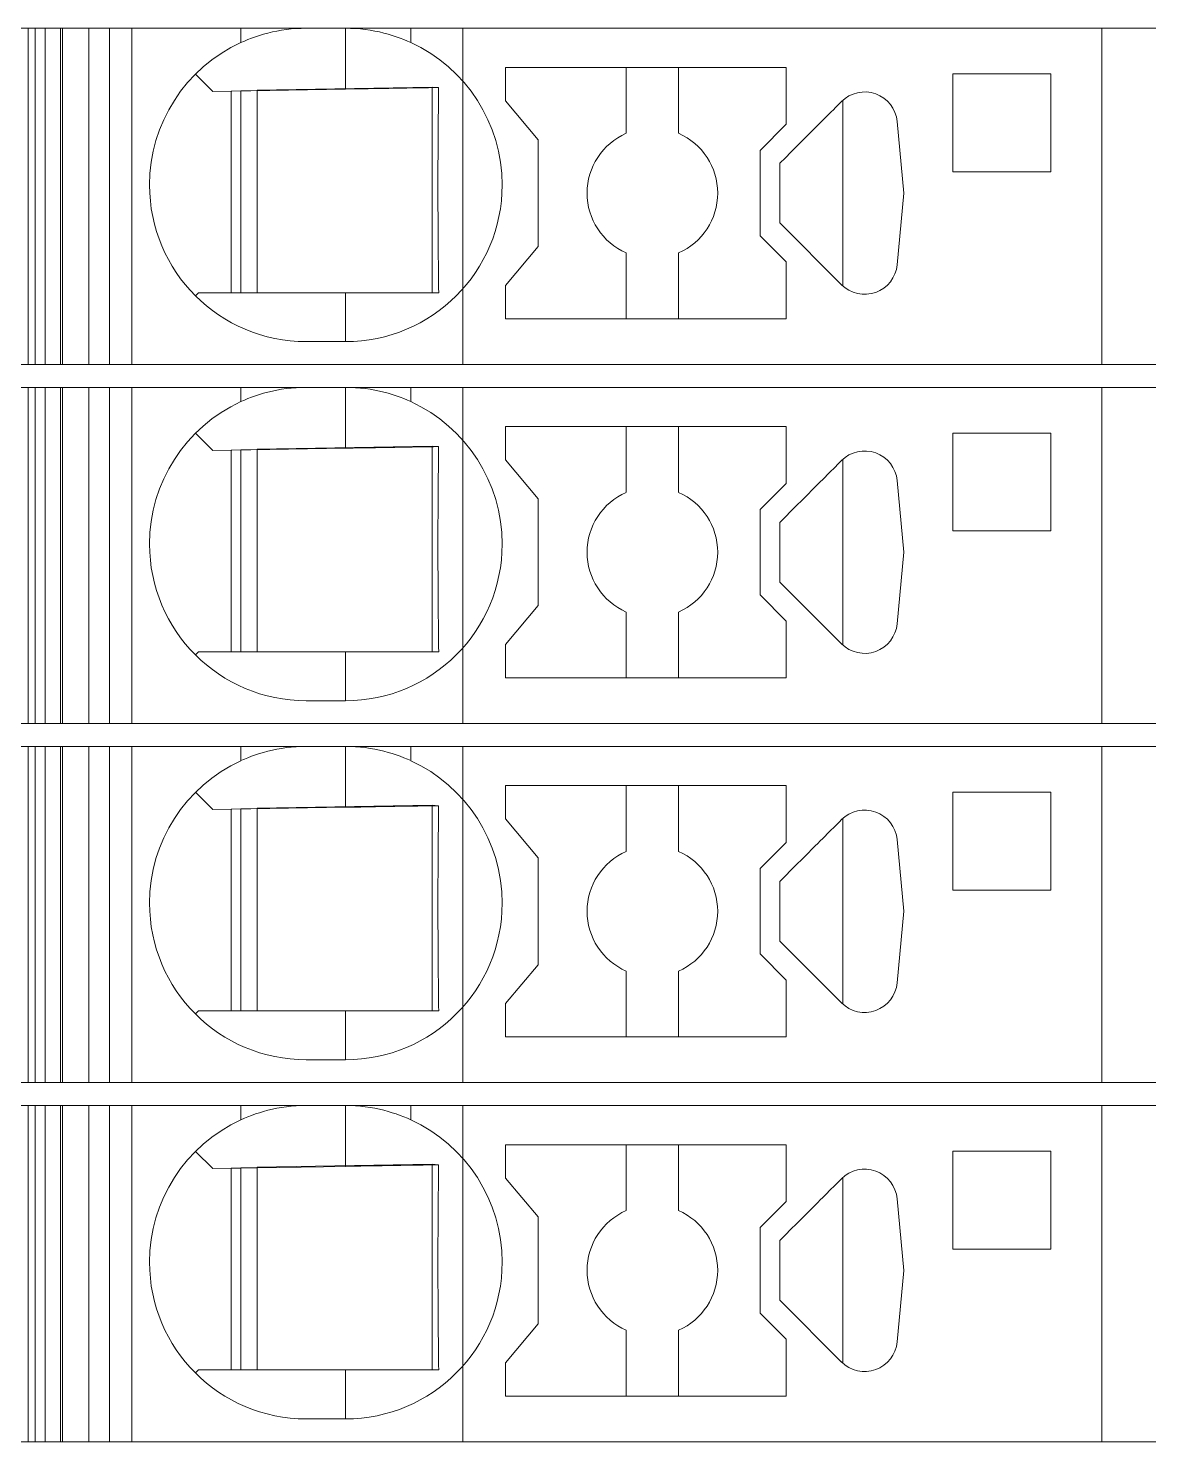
# Model space of a CAD drawing. Header units: millimetres. Extents: x 0 to 1680, y 0 to 1188.
# Drawn here: x 891.89 to 909.05, y 462.85 to 484.5 of the extents above; entities that cross this region are included whole.
import ezdxf
from ezdxf.enums import TextEntityAlignment as Align

# ---------------------------------------------------------------- set-up
doc = ezdxf.new("R2010")
doc.units = ezdxf.units.MM
for name, color, linetype, lineweight in [('EPLAN309', 5, 'Continuous', 5), ('EPLAN493', 5, 'Continuous', 5), ('MAIN-1', 7, 'Continuous', 5), ('MAIN-2', 7, 'Continuous', 5)]:
    doc.layers.add(name, color=color, linetype=linetype, lineweight=lineweight)
doc.styles.add('Tahoma', font='')
doc.styles.get('Tahoma').set_extended_font_data('Tahoma')

# ---------------------------------------------------------------- blocks, each defined once
blk = doc.blocks.new('EPLSYM_LibrarySPECIAL_Symbol12_Variant0_Placement8_10')
at = {"layer": 'EPLAN309', "lineweight": 13, "ltscale": 16}
blk.add_lwpolyline([(0, -5.15), (68.15, -5.15), (68.15, 0), (0, 0)], close=True, dxfattribs=at)
at = {"layer": 'EPLAN493', "color": 5, "style": 'Tahoma'}
blk.add_attdef('17_20450', text='', height=2.3478, dxfattribs=at).set_placement((0, -21.83478), align=Align.MIDDLE_RIGHT)
blk = doc.blocks.new('EPLSYM_LibrarySPECIAL_Symbol12_Variant0_Placement8_11')
at = {"layer": 'EPLAN309', "lineweight": 13, "ltscale": 16}
blk.add_lwpolyline([(0, -5.15), (68.15, -5.15), (68.15, 0), (0, 0)], close=True, dxfattribs=at)
at = {"layer": 'EPLAN493', "color": 5, "style": 'Tahoma'}
blk.add_attdef('17_20450', text='', height=2.3478, dxfattribs=at).set_placement((0, -21.83478), align=Align.MIDDLE_RIGHT)
blk = doc.blocks.new('EPLSYM_LibrarySPECIAL_Symbol12_Variant0_Placement8_12')
at = {"layer": 'EPLAN309', "lineweight": 13, "ltscale": 16}
blk.add_lwpolyline([(0, -5.15), (68.15, -5.15), (68.15, 0), (0, 0)], close=True, dxfattribs=at)
at = {"layer": 'EPLAN493', "color": 5, "style": 'Tahoma'}
blk.add_attdef('17_20450', text='', height=2.3478, dxfattribs=at).set_placement((0, -21.83478), align=Align.MIDDLE_RIGHT)
blk = doc.blocks.new('EPLSYM_LibrarySPECIAL_Symbol12_Variant0_Placement8_13')
at = {"layer": 'EPLAN309', "lineweight": 13, "ltscale": 16}
blk.add_lwpolyline([(0, -5.15), (68.15, -5.15), (68.15, 0), (0, 0)], close=True, dxfattribs=at)
at = {"layer": 'EPLAN493', "color": 5, "style": 'Tahoma'}
blk.add_attdef('17_20450', text='', height=2.3478, dxfattribs=at).set_placement((0, -21.83478), align=Align.MIDDLE_RIGHT)

msp = doc.modelspace()

# ---------------------------------------------------------------- linework, layer by layer
at = {"layer": 'MAIN-1'}
for p, q in [((892.001, 484.5), (891.893, 484.5)), ((891.893, 479.35), (891.893, 484.5)), ((892.001, 484.5), (895.15, 484.5)), ((892.001, 479.35), (892.001, 484.5)), ((895.15, 484.5), (896.15, 484.5)), ((895.15, 484.5), (895.15, 484.282)), ((895.202, 484.305), (895.256, 484.327)), ((895.256, 484.327), (895.313, 484.349)), ((895.313, 484.349), (895.372, 484.37)), ((895.372, 484.37), (895.433, 484.39)), ((895.433, 484.39), (895.497, 484.409)), ((895.497, 484.409), (895.563, 484.427)), ((895.563, 484.427), (895.631, 484.443)), ((895.631, 484.443), (895.701, 484.458)), ((895.701, 484.458), (895.772, 484.47)), ((895.772, 484.47), (895.846, 484.481)), ((895.846, 484.481), (895.921, 484.489)), ((895.921, 484.489), (895.997, 484.495)), ((895.997, 484.495), (896.073, 484.499)), ((896.073, 484.499), (896.15, 484.5)), ((896.75, 484.5), (896.15, 484.5)), ((896.827, 484.499), (896.75, 484.5)), ((897.75, 484.5), (896.75, 484.5)), ((896.75, 483.568), (896.75, 484.5)), ((896.903, 484.495), (896.827, 484.499)), ((896.979, 484.489), (896.903, 484.495)), ((897.054, 484.481), (896.979, 484.489)), ((897.128, 484.47), (897.054, 484.481)), ((897.199, 484.458), (897.128, 484.47)), ((897.269, 484.443), (897.199, 484.458)), ((897.337, 484.427), (897.269, 484.443)), ((897.403, 484.409), (897.337, 484.427)), ((897.467, 484.39), (897.403, 484.409)), ((897.528, 484.37), (897.467, 484.39)), ((897.587, 484.349), (897.528, 484.37)), ((897.644, 484.327), (897.587, 484.349)), ((897.698, 484.305), (897.644, 484.327)), ((897.75, 484.5), (908.332, 484.5)), ((897.75, 484.5), (897.75, 484.282)), ((909.05, 484.5), (908.332, 484.5)), ((908.332, 479.35), (908.332, 484.5)), ((895.15, 484.282), (895.202, 484.305)), ((897.75, 484.282), (897.698, 484.305)), ((899.2, 483.9), (899.2, 483.389)), ((903.5, 483.9), (899.2, 483.9)), ((901.05, 483.9), (901.05, 482.892)), ((901.85, 482.892), (901.85, 483.9)), ((903.5, 483.029), (903.5, 483.9)), ((894.453, 483.797), (894.717, 483.533)), ((906.05, 483.8), (906.05, 482.3)), ((907.55, 483.8), (906.05, 483.8)), ((907.55, 482.3), (907.55, 483.8)), ((894.717, 483.533), (896.75, 483.568)), ((895, 480.45), (895, 483.538)), ((895.15, 483.54), (895.15, 480.45)), ((895.4, 480.45), (895.4, 483.545)), ((896.87, 483.57), (896.75, 483.568)), ((896.987, 483.572), (896.87, 483.57)), ((897.1, 483.574), (896.987, 483.572)), ((897.209, 483.576), (897.1, 483.574)), ((897.313, 483.578), (897.209, 483.576)), ((897.412, 483.579), (897.313, 483.578)), ((897.507, 483.581), (897.412, 483.579)), ((897.599, 483.583), (897.507, 483.581)), ((897.688, 483.584), (897.599, 483.583)), ((897.774, 483.586), (897.688, 483.584)), ((897.858, 483.587), (897.774, 483.586)), ((897.94, 483.588), (897.858, 483.587)), ((898.02, 483.59), (897.94, 483.588)), ((898.099, 483.591), (898.02, 483.59)), ((898.079, 480.45), (898.079, 483.591)), ((898.176, 483.592), (898.099, 483.591)), ((898.174, 483.377), (898.175, 483.45)), ((898.175, 483.45), (898.176, 483.522)), ((898.176, 483.522), (898.176, 483.592)), ((898.173, 483.303), (898.174, 483.377)), ((898.173, 483.227), (898.173, 483.303)), ((899.7, 482.793), (899.2, 483.389)), ((904.221, 483.253), (904.19, 483.222)), ((904.252, 483.285), (904.221, 483.253)), ((904.284, 483.316), (904.252, 483.285)), ((904.315, 483.347), (904.284, 483.316)), ((904.346, 483.379), (904.315, 483.347)), ((904.367, 483.398), (904.367, 480.552)), ((898.17, 482.988), (898.171, 483.07)), ((898.171, 483.07), (898.172, 483.149)), ((898.172, 483.149), (898.173, 483.227)), ((903.1, 482.629), (903.5, 483.029)), ((903.983, 483.015), (903.943, 482.975)), ((904.021, 483.053), (903.983, 483.015)), ((904.058, 483.09), (904.021, 483.053)), ((904.094, 483.126), (904.058, 483.09)), ((904.127, 483.159), (904.094, 483.126)), ((904.158, 483.191), (904.127, 483.159)), ((904.19, 483.222), (904.158, 483.191)), ((905.302, 481.975), (905.198, 483.072)), ((898.169, 482.817), (898.17, 482.904)), ((898.169, 482.726), (898.169, 482.817)), ((898.17, 482.904), (898.17, 482.988)), ((903.823, 482.856), (903.742, 482.774)), ((903.902, 482.934), (903.823, 482.856)), ((903.943, 482.975), (903.902, 482.934)), ((898.168, 482.632), (898.169, 482.726)), ((898.168, 482.534), (898.168, 482.632)), ((899.7, 481.157), (899.7, 482.793)), ((903.1, 482.629), (903.1, 481.321)), ((903.572, 482.604), (903.486, 482.518)), ((903.658, 482.69), (903.572, 482.604)), ((903.742, 482.774), (903.658, 482.69)), ((898.167, 482.431), (898.168, 482.534)), ((898.167, 482.324), (898.167, 482.431)), ((903.486, 482.518), (903.4, 482.432)), ((903.4, 482.302), (903.4, 482.432)), ((898.167, 482.213), (898.167, 482.324)), ((898.167, 482.1), (898.167, 482.213)), ((903.4, 482.171), (903.4, 482.302)), ((903.4, 482.04), (903.4, 482.171)), ((906.05, 482.3), (907.55, 482.3)), ((898.167, 481.979), (898.167, 482.1)), ((898.167, 481.861), (898.167, 481.979)), ((903.4, 481.91), (903.4, 482.04)), ((905.198, 480.878), (905.302, 481.975)), ((898.167, 481.747), (898.167, 481.861)), ((898.168, 481.638), (898.167, 481.747)), ((903.4, 481.779), (903.4, 481.91)), ((903.4, 481.648), (903.4, 481.779)), ((898.168, 481.534), (898.168, 481.638)), ((898.169, 481.434), (898.168, 481.534)), ((903.4, 481.518), (903.4, 481.648)), ((903.4, 481.518), (904.346, 480.571)), ((898.169, 481.339), (898.169, 481.434)), ((898.17, 481.248), (898.169, 481.339)), ((903.5, 480.921), (903.1, 481.321)), ((898.171, 481.159), (898.17, 481.248)), ((898.172, 481.073), (898.171, 481.159)), ((898.172, 480.99), (898.172, 481.073)), ((899.2, 480.561), (899.7, 481.157)), ((898.173, 480.908), (898.172, 480.99)), ((898.174, 480.829), (898.173, 480.908)), ((901.05, 480.05), (901.05, 481.058)), ((901.85, 480.05), (901.85, 481.058)), ((903.5, 480.05), (903.5, 480.921)), ((898.175, 480.75), (898.174, 480.829)), ((898.176, 480.674), (898.175, 480.75)), ((898.176, 480.598), (898.176, 480.674)), ((894.5, 480.45), (894.453, 480.403)), ((894.5, 480.45), (896.75, 480.45)), ((896.75, 480.45), (896.842, 480.45)), ((896.75, 480.45), (896.75, 479.7)), ((896.842, 480.45), (896.933, 480.45)), ((896.933, 480.45), (897.023, 480.45)), ((897.023, 480.45), (897.11, 480.45)), ((897.11, 480.45), (897.195, 480.45)), ((897.195, 480.45), (897.278, 480.45)), ((897.278, 480.45), (897.358, 480.45)), ((897.358, 480.45), (897.436, 480.45)), ((897.436, 480.45), (897.511, 480.45)), ((897.511, 480.45), (897.585, 480.45)), ((897.585, 480.45), (897.657, 480.45)), ((897.657, 480.45), (897.726, 480.45)), ((897.726, 480.45), (897.795, 480.45)), ((897.795, 480.45), (897.861, 480.45)), ((897.861, 480.45), (897.927, 480.45)), ((897.927, 480.45), (897.991, 480.45)), ((897.991, 480.45), (898.055, 480.45)), ((898.055, 480.45), (898.117, 480.45)), ((898.117, 480.45), (898.178, 480.45)), ((898.177, 480.524), (898.176, 480.598)), ((898.178, 480.45), (898.177, 480.524)), ((899.2, 480.561), (899.2, 480.05)), ((903.5, 480.05), (899.2, 480.05)), ((896.75, 479.7), (896.15, 479.7)), ((892.001, 479.35), (891.893, 479.35)), ((892.001, 479.35), (908.332, 479.35)), ((909.05, 479.35), (908.332, 479.35)), ((892.001, 479), (891.893, 479)), ((891.893, 473.85), (891.893, 479)), ((892.001, 479), (895.15, 479)), ((892.001, 473.85), (892.001, 479)), ((895.15, 479), (896.15, 479)), ((895.15, 479), (895.15, 478.782)), ((895.433, 478.89), (895.497, 478.909)), ((895.497, 478.909), (895.563, 478.927)), ((895.563, 478.927), (895.631, 478.943)), ((895.631, 478.943), (895.701, 478.958)), ((895.701, 478.958), (895.772, 478.97)), ((895.772, 478.97), (895.846, 478.981)), ((895.846, 478.981), (895.921, 478.989)), ((895.921, 478.989), (895.997, 478.995)), ((895.997, 478.995), (896.073, 478.999)), ((896.073, 478.999), (896.15, 479)), ((896.75, 479), (896.15, 479)), ((896.827, 478.999), (896.75, 479)), ((897.75, 479), (896.75, 479)), ((896.75, 478.068), (896.75, 479)), ((896.903, 478.995), (896.827, 478.999)), ((896.979, 478.989), (896.903, 478.995)), ((897.054, 478.981), (896.979, 478.989)), ((897.128, 478.97), (897.054, 478.981)), ((897.199, 478.958), (897.128, 478.97)), ((897.269, 478.943), (897.199, 478.958)), ((897.337, 478.927), (897.269, 478.943)), ((897.403, 478.909), (897.337, 478.927)), ((897.467, 478.89), (897.403, 478.909)), ((897.75, 479), (908.332, 479)), ((897.75, 479), (897.75, 478.782)), ((909.05, 479), (908.332, 479)), ((908.332, 473.85), (908.332, 479)), ((895.15, 478.782), (895.202, 478.805)), ((895.202, 478.805), (895.256, 478.827)), ((895.256, 478.827), (895.313, 478.849)), ((895.313, 478.849), (895.372, 478.87)), ((895.372, 478.87), (895.433, 478.89)), ((897.528, 478.87), (897.467, 478.89)), ((897.587, 478.849), (897.528, 478.87)), ((897.644, 478.827), (897.587, 478.849)), ((897.698, 478.805), (897.644, 478.827)), ((897.75, 478.782), (897.698, 478.805)), ((894.453, 478.297), (894.717, 478.033)), ((899.2, 478.4), (899.2, 477.889)), ((903.5, 478.4), (899.2, 478.4)), ((901.05, 478.4), (901.05, 477.392)), ((901.85, 477.392), (901.85, 478.4)), ((903.5, 477.529), (903.5, 478.4)), ((906.05, 478.3), (906.05, 476.8)), ((907.55, 478.3), (906.05, 478.3)), ((907.55, 476.8), (907.55, 478.3)), ((894.717, 478.033), (896.75, 478.068)), ((895, 474.95), (895, 478.038)), ((895.15, 478.04), (895.15, 474.95)), ((895.4, 474.95), (895.4, 478.045)), ((896.87, 478.07), (896.75, 478.068)), ((896.987, 478.072), (896.87, 478.07)), ((897.1, 478.074), (896.987, 478.072)), ((897.209, 478.076), (897.1, 478.074)), ((897.313, 478.078), (897.209, 478.076)), ((897.412, 478.079), (897.313, 478.078)), ((897.507, 478.081), (897.412, 478.079)), ((897.599, 478.083), (897.507, 478.081)), ((897.688, 478.084), (897.599, 478.083)), ((897.774, 478.086), (897.688, 478.084)), ((897.858, 478.087), (897.774, 478.086)), ((897.94, 478.088), (897.858, 478.087)), ((898.02, 478.09), (897.94, 478.088)), ((898.099, 478.091), (898.02, 478.09)), ((898.079, 474.95), (898.079, 478.091)), ((898.176, 478.092), (898.099, 478.091)), ((898.176, 478.022), (898.176, 478.092)), ((898.173, 477.803), (898.174, 477.877)), ((898.174, 477.877), (898.175, 477.95)), ((898.175, 477.95), (898.176, 478.022)), ((899.7, 477.293), (899.2, 477.889)), ((904.284, 477.816), (904.252, 477.785)), ((904.315, 477.847), (904.284, 477.816)), ((904.346, 477.879), (904.315, 477.847)), ((904.367, 477.898), (904.367, 475.052)), ((898.171, 477.57), (898.172, 477.649)), ((898.172, 477.649), (898.173, 477.727)), ((898.173, 477.727), (898.173, 477.803)), ((904.094, 477.626), (904.058, 477.59)), ((904.127, 477.659), (904.094, 477.626)), ((904.158, 477.691), (904.127, 477.659)), ((904.19, 477.722), (904.158, 477.691)), ((904.221, 477.753), (904.19, 477.722)), ((904.252, 477.785), (904.221, 477.753)), ((898.169, 477.317), (898.17, 477.404)), ((898.17, 477.488), (898.171, 477.57)), ((898.17, 477.404), (898.17, 477.488)), ((903.1, 477.129), (903.5, 477.529)), ((903.902, 477.434), (903.823, 477.356)), ((903.943, 477.475), (903.902, 477.434)), ((903.983, 477.515), (903.943, 477.475)), ((904.021, 477.553), (903.983, 477.515)), ((904.058, 477.59), (904.021, 477.553)), ((905.302, 476.475), (905.198, 477.572)), ((898.168, 477.132), (898.169, 477.226)), ((898.169, 477.226), (898.169, 477.317)), ((899.7, 475.657), (899.7, 477.293)), ((903.658, 477.19), (903.572, 477.104)), ((903.742, 477.274), (903.658, 477.19)), ((903.823, 477.356), (903.742, 477.274)), ((898.167, 476.931), (898.168, 477.034)), ((898.168, 477.034), (898.168, 477.132)), ((903.1, 477.129), (903.1, 475.821)), ((903.486, 477.018), (903.4, 476.932)), ((903.572, 477.104), (903.486, 477.018)), ((898.167, 476.824), (898.167, 476.931)), ((898.167, 476.713), (898.167, 476.824)), ((903.4, 476.802), (903.4, 476.932)), ((903.4, 476.671), (903.4, 476.802)), ((906.05, 476.8), (907.55, 476.8)), ((898.167, 476.6), (898.167, 476.713)), ((898.167, 476.479), (898.167, 476.6)), ((903.4, 476.54), (903.4, 476.671)), ((903.4, 476.41), (903.4, 476.54)), ((898.167, 476.361), (898.167, 476.479)), ((898.167, 476.247), (898.167, 476.361)), ((903.4, 476.279), (903.4, 476.41)), ((905.198, 475.378), (905.302, 476.475)), ((898.168, 476.138), (898.167, 476.247)), ((898.168, 476.034), (898.168, 476.138)), ((903.4, 476.148), (903.4, 476.279)), ((903.4, 476.018), (903.4, 476.148)), ((898.169, 475.934), (898.168, 476.034)), ((898.169, 475.839), (898.169, 475.934)), ((903.4, 476.018), (904.346, 475.071)), ((898.17, 475.748), (898.169, 475.839)), ((898.171, 475.659), (898.17, 475.748)), ((898.172, 475.573), (898.171, 475.659)), ((899.2, 475.061), (899.7, 475.657)), ((903.5, 475.421), (903.1, 475.821)), ((898.172, 475.49), (898.172, 475.573)), ((898.173, 475.408), (898.172, 475.49)), ((901.05, 474.55), (901.05, 475.558)), ((901.85, 474.55), (901.85, 475.558)), ((898.174, 475.329), (898.173, 475.408)), ((898.175, 475.25), (898.174, 475.329)), ((898.176, 475.174), (898.175, 475.25)), ((903.5, 474.55), (903.5, 475.421)), ((898.176, 475.098), (898.176, 475.174)), ((898.177, 475.024), (898.176, 475.098)), ((898.178, 474.95), (898.177, 475.024)), ((899.2, 475.061), (899.2, 474.55)), ((894.5, 474.95), (894.453, 474.903)), ((894.5, 474.95), (896.75, 474.95)), ((896.75, 474.95), (896.842, 474.95)), ((896.75, 474.95), (896.75, 474.2)), ((896.842, 474.95), (896.933, 474.95)), ((896.933, 474.95), (897.023, 474.95)), ((897.023, 474.95), (897.11, 474.95)), ((897.11, 474.95), (897.195, 474.95)), ((897.195, 474.95), (897.278, 474.95)), ((897.278, 474.95), (897.358, 474.95)), ((897.358, 474.95), (897.436, 474.95)), ((897.436, 474.95), (897.511, 474.95)), ((897.511, 474.95), (897.585, 474.95)), ((897.585, 474.95), (897.657, 474.95)), ((897.657, 474.95), (897.726, 474.95)), ((897.726, 474.95), (897.795, 474.95)), ((897.795, 474.95), (897.861, 474.95)), ((897.861, 474.95), (897.927, 474.95)), ((897.927, 474.95), (897.991, 474.95)), ((897.991, 474.95), (898.055, 474.95)), ((898.055, 474.95), (898.117, 474.95)), ((898.117, 474.95), (898.178, 474.95)), ((903.5, 474.55), (899.2, 474.55)), ((896.75, 474.2), (896.15, 474.2)), ((892.001, 473.85), (891.893, 473.85)), ((892.001, 473.85), (908.332, 473.85)), ((909.05, 473.85), (908.332, 473.85)), ((892.001, 473.5), (891.893, 473.5)), ((891.893, 468.35), (891.893, 473.5)), ((892.001, 473.5), (895.15, 473.5)), ((892.001, 468.35), (892.001, 473.5)), ((895.15, 473.5), (896.15, 473.5)), ((895.15, 473.5), (895.15, 473.282)), ((895.846, 473.481), (895.921, 473.489)), ((895.921, 473.489), (895.997, 473.495)), ((895.997, 473.495), (896.073, 473.499)), ((896.073, 473.499), (896.15, 473.5)), ((896.75, 473.5), (896.15, 473.5)), ((896.827, 473.499), (896.75, 473.5)), ((897.75, 473.5), (896.75, 473.5)), ((896.75, 472.568), (896.75, 473.5)), ((896.903, 473.495), (896.827, 473.499)), ((896.979, 473.489), (896.903, 473.495)), ((897.054, 473.481), (896.979, 473.489)), ((897.75, 473.5), (908.332, 473.5)), ((897.75, 473.5), (897.75, 473.282)), ((909.05, 473.5), (908.332, 473.5)), ((908.332, 468.35), (908.332, 473.5)), ((895.15, 473.282), (895.202, 473.305)), ((895.202, 473.305), (895.256, 473.327)), ((895.256, 473.327), (895.313, 473.349)), ((895.313, 473.349), (895.372, 473.37)), ((895.372, 473.37), (895.433, 473.39)), ((895.433, 473.39), (895.497, 473.409)), ((895.497, 473.409), (895.563, 473.427)), ((895.563, 473.427), (895.631, 473.443)), ((895.631, 473.443), (895.701, 473.458)), ((895.701, 473.458), (895.772, 473.47)), ((895.772, 473.47), (895.846, 473.481)), ((897.128, 473.47), (897.054, 473.481)), ((897.199, 473.458), (897.128, 473.47)), ((897.269, 473.443), (897.199, 473.458)), ((897.337, 473.427), (897.269, 473.443)), ((897.403, 473.409), (897.337, 473.427)), ((897.467, 473.39), (897.403, 473.409)), ((897.528, 473.37), (897.467, 473.39)), ((897.587, 473.349), (897.528, 473.37)), ((897.644, 473.327), (897.587, 473.349)), ((897.698, 473.305), (897.644, 473.327)), ((897.75, 473.282), (897.698, 473.305)), ((899.2, 472.9), (899.2, 472.389)), ((903.5, 472.9), (899.2, 472.9)), ((901.05, 472.9), (901.05, 471.892)), ((901.85, 471.892), (901.85, 472.9)), ((903.5, 472.029), (903.5, 472.9)), ((894.453, 472.797), (894.717, 472.533)), ((906.05, 472.8), (906.05, 471.3)), ((907.55, 472.8), (906.05, 472.8)), ((907.55, 471.3), (907.55, 472.8)), ((894.717, 472.533), (896.75, 472.568)), ((895, 469.45), (895, 472.538)), ((895.15, 472.54), (895.15, 469.45)), ((895.4, 469.45), (895.4, 472.545)), ((896.87, 472.57), (896.75, 472.568)), ((896.987, 472.572), (896.87, 472.57)), ((897.1, 472.574), (896.987, 472.572)), ((897.209, 472.576), (897.1, 472.574)), ((897.313, 472.578), (897.209, 472.576)), ((897.412, 472.579), (897.313, 472.578)), ((897.507, 472.581), (897.412, 472.579)), ((897.599, 472.583), (897.507, 472.581)), ((897.688, 472.584), (897.599, 472.583)), ((897.774, 472.586), (897.688, 472.584)), ((897.858, 472.587), (897.774, 472.586)), ((897.94, 472.588), (897.858, 472.587)), ((898.02, 472.59), (897.94, 472.588)), ((898.099, 472.591), (898.02, 472.59)), ((898.079, 469.45), (898.079, 472.591)), ((898.176, 472.592), (898.099, 472.591)), ((898.174, 472.377), (898.175, 472.45)), ((898.175, 472.45), (898.176, 472.522)), ((898.176, 472.522), (898.176, 472.592)), ((898.172, 472.149), (898.173, 472.227)), ((898.173, 472.303), (898.174, 472.377)), ((898.173, 472.227), (898.173, 472.303)), ((899.7, 471.793), (899.2, 472.389)), ((904.158, 472.191), (904.127, 472.159)), ((904.19, 472.222), (904.158, 472.191)), ((904.221, 472.253), (904.19, 472.222)), ((904.252, 472.285), (904.221, 472.253)), ((904.284, 472.316), (904.252, 472.285)), ((904.315, 472.347), (904.284, 472.316)), ((904.346, 472.379), (904.315, 472.347)), ((904.367, 472.398), (904.367, 469.552)), ((898.17, 471.988), (898.171, 472.07)), ((898.17, 471.904), (898.17, 471.988)), ((898.171, 472.07), (898.172, 472.149)), ((903.1, 471.629), (903.5, 472.029)), ((903.943, 471.975), (903.902, 471.934)), ((903.983, 472.015), (903.943, 471.975)), ((904.021, 472.053), (903.983, 472.015)), ((904.058, 472.09), (904.021, 472.053)), ((904.094, 472.126), (904.058, 472.09)), ((904.127, 472.159), (904.094, 472.126)), ((905.302, 470.975), (905.198, 472.072)), ((898.169, 471.817), (898.17, 471.904)), ((898.169, 471.726), (898.169, 471.817)), ((899.7, 470.157), (899.7, 471.793)), ((903.742, 471.774), (903.658, 471.69)), ((903.823, 471.856), (903.742, 471.774)), ((903.902, 471.934), (903.823, 471.856)), ((898.168, 471.632), (898.169, 471.726)), ((898.168, 471.534), (898.168, 471.632)), ((903.1, 471.629), (903.1, 470.321)), ((903.572, 471.604), (903.486, 471.518)), ((903.658, 471.69), (903.572, 471.604)), ((898.167, 471.431), (898.168, 471.534)), ((898.167, 471.324), (898.167, 471.431)), ((898.167, 471.213), (898.167, 471.324)), ((903.486, 471.518), (903.4, 471.432)), ((903.4, 471.302), (903.4, 471.432)), ((898.167, 471.1), (898.167, 471.213)), ((903.4, 471.171), (903.4, 471.302)), ((903.4, 471.04), (903.4, 471.171)), ((906.05, 471.3), (907.55, 471.3)), ((898.167, 470.979), (898.167, 471.1)), ((898.167, 470.861), (898.167, 470.979)), ((903.4, 470.91), (903.4, 471.04)), ((903.4, 470.779), (903.4, 470.91)), ((905.198, 469.878), (905.302, 470.975)), ((898.167, 470.747), (898.167, 470.861)), ((898.168, 470.638), (898.167, 470.747)), ((903.4, 470.648), (903.4, 470.779)), ((898.168, 470.534), (898.168, 470.638)), ((898.169, 470.434), (898.168, 470.534)), ((903.4, 470.518), (903.4, 470.648)), ((903.4, 470.518), (904.346, 469.571)), ((898.169, 470.339), (898.169, 470.434)), ((898.17, 470.248), (898.169, 470.339)), ((898.171, 470.159), (898.17, 470.248)), ((903.5, 469.921), (903.1, 470.321)), ((898.172, 470.073), (898.171, 470.159)), ((898.172, 469.99), (898.172, 470.073)), ((899.2, 469.561), (899.7, 470.157)), ((901.05, 469.05), (901.05, 470.058)), ((901.85, 469.05), (901.85, 470.058)), ((898.173, 469.908), (898.172, 469.99)), ((898.174, 469.829), (898.173, 469.908)), ((898.175, 469.75), (898.174, 469.829)), ((903.5, 469.05), (903.5, 469.921)), ((898.176, 469.674), (898.175, 469.75)), ((898.176, 469.598), (898.176, 469.674)), ((898.177, 469.524), (898.176, 469.598)), ((894.5, 469.45), (894.453, 469.403)), ((894.5, 469.45), (896.75, 469.45)), ((896.75, 469.45), (896.842, 469.45)), ((896.75, 469.45), (896.75, 468.7)), ((896.842, 469.45), (896.933, 469.45)), ((896.933, 469.45), (897.023, 469.45)), ((897.023, 469.45), (897.11, 469.45)), ((897.11, 469.45), (897.195, 469.45)), ((897.195, 469.45), (897.278, 469.45)), ((897.278, 469.45), (897.358, 469.45)), ((897.358, 469.45), (897.436, 469.45)), ((897.436, 469.45), (897.511, 469.45)), ((897.511, 469.45), (897.585, 469.45)), ((897.585, 469.45), (897.657, 469.45)), ((897.657, 469.45), (897.726, 469.45)), ((897.726, 469.45), (897.795, 469.45)), ((897.795, 469.45), (897.861, 469.45)), ((897.861, 469.45), (897.927, 469.45)), ((897.927, 469.45), (897.991, 469.45)), ((897.991, 469.45), (898.055, 469.45)), ((898.055, 469.45), (898.117, 469.45)), ((898.117, 469.45), (898.178, 469.45)), ((898.178, 469.45), (898.177, 469.524)), ((899.2, 469.561), (899.2, 469.05)), ((903.5, 469.05), (899.2, 469.05)), ((896.75, 468.7), (896.15, 468.7)), ((892.001, 468.35), (891.893, 468.35)), ((892.001, 468.35), (908.332, 468.35)), ((909.05, 468.35), (908.332, 468.35)), ((892.001, 468), (891.893, 468)), ((891.893, 462.85), (891.893, 468)), ((892.001, 468), (895.15, 468)), ((892.001, 462.85), (892.001, 468)), ((895.15, 468), (896.15, 468)), ((895.15, 468), (895.15, 467.782)), ((895.313, 467.849), (895.372, 467.87)), ((895.372, 467.87), (895.433, 467.89)), ((895.433, 467.89), (895.497, 467.909)), ((895.497, 467.909), (895.563, 467.927)), ((895.563, 467.927), (895.631, 467.943)), ((895.631, 467.943), (895.701, 467.958)), ((895.701, 467.958), (895.772, 467.97)), ((895.772, 467.97), (895.846, 467.981)), ((895.846, 467.981), (895.921, 467.989)), ((895.921, 467.989), (895.997, 467.995)), ((895.997, 467.995), (896.073, 467.999)), ((896.073, 467.999), (896.15, 468)), ((896.75, 468), (896.15, 468)), ((896.827, 467.999), (896.75, 468)), ((897.75, 468), (896.75, 468)), ((896.75, 467.068), (896.75, 468)), ((896.903, 467.995), (896.827, 467.999)), ((896.979, 467.989), (896.903, 467.995)), ((897.054, 467.981), (896.979, 467.989)), ((897.128, 467.97), (897.054, 467.981)), ((897.199, 467.958), (897.128, 467.97)), ((897.269, 467.943), (897.199, 467.958)), ((897.337, 467.927), (897.269, 467.943)), ((897.403, 467.909), (897.337, 467.927)), ((897.467, 467.89), (897.403, 467.909)), ((897.528, 467.87), (897.467, 467.89)), ((897.587, 467.849), (897.528, 467.87)), ((897.75, 468), (908.332, 468)), ((897.75, 468), (897.75, 467.782)), ((909.05, 468), (908.332, 468)), ((908.332, 462.85), (908.332, 468)), ((895.15, 467.782), (895.202, 467.805)), ((895.202, 467.805), (895.256, 467.827)), ((895.256, 467.827), (895.313, 467.849)), ((897.644, 467.827), (897.587, 467.849)), ((897.698, 467.805), (897.644, 467.827)), ((897.75, 467.782), (897.698, 467.805)), ((894.453, 467.297), (894.717, 467.033)), ((899.2, 467.4), (899.2, 466.889)), ((903.5, 467.4), (899.2, 467.4)), ((901.05, 467.4), (901.05, 466.392)), ((901.85, 466.392), (901.85, 467.4)), ((903.5, 466.529), (903.5, 467.4)), ((906.05, 467.3), (906.05, 465.8)), ((907.55, 467.3), (906.05, 467.3)), ((907.55, 465.8), (907.55, 467.3)), ((894.717, 467.033), (896.75, 467.068)), ((895, 463.95), (895, 467.038)), ((895.15, 467.04), (895.15, 463.95)), ((895.4, 463.95), (895.4, 467.045)), ((896.87, 467.07), (896.75, 467.068)), ((896.987, 467.072), (896.87, 467.07)), ((897.1, 467.074), (896.987, 467.072)), ((897.209, 467.076), (897.1, 467.074)), ((897.313, 467.078), (897.209, 467.076)), ((897.412, 467.079), (897.313, 467.078)), ((897.507, 467.081), (897.412, 467.079)), ((897.599, 467.083), (897.507, 467.081)), ((897.688, 467.084), (897.599, 467.083)), ((897.774, 467.086), (897.688, 467.084)), ((897.858, 467.087), (897.774, 467.086)), ((897.94, 467.088), (897.858, 467.087)), ((898.02, 467.09), (897.94, 467.088)), ((898.099, 467.091), (898.02, 467.09)), ((898.079, 463.95), (898.079, 467.091)), ((898.176, 467.092), (898.099, 467.091)), ((898.175, 466.95), (898.176, 467.022)), ((898.176, 467.022), (898.176, 467.092)), ((898.173, 466.803), (898.174, 466.877)), ((898.173, 466.727), (898.173, 466.803)), ((898.174, 466.877), (898.175, 466.95)), ((899.7, 466.293), (899.2, 466.889)), ((904.252, 466.785), (904.221, 466.753)), ((904.284, 466.816), (904.252, 466.785)), ((904.315, 466.847), (904.284, 466.816)), ((904.346, 466.879), (904.315, 466.847)), ((904.367, 466.898), (904.367, 464.052)), ((898.17, 466.488), (898.171, 466.57)), ((898.171, 466.57), (898.172, 466.649)), ((898.172, 466.649), (898.173, 466.727)), ((904.058, 466.59), (904.021, 466.553)), ((904.094, 466.626), (904.058, 466.59)), ((904.127, 466.659), (904.094, 466.626)), ((904.158, 466.691), (904.127, 466.659)), ((904.19, 466.722), (904.158, 466.691)), ((904.221, 466.753), (904.19, 466.722)), ((905.302, 465.475), (905.198, 466.572)), ((898.169, 466.317), (898.17, 466.404)), ((898.17, 466.404), (898.17, 466.488)), ((903.1, 466.129), (903.5, 466.529)), ((903.823, 466.356), (903.742, 466.274)), ((903.902, 466.434), (903.823, 466.356)), ((903.943, 466.475), (903.902, 466.434)), ((903.983, 466.515), (903.943, 466.475)), ((904.021, 466.553), (903.983, 466.515)), ((898.168, 466.132), (898.169, 466.226)), ((898.168, 466.034), (898.168, 466.132)), ((898.169, 466.226), (898.169, 466.317)), ((899.7, 464.657), (899.7, 466.293)), ((903.1, 466.129), (903.1, 464.821)), ((903.658, 466.19), (903.572, 466.104)), ((903.742, 466.274), (903.658, 466.19)), ((898.167, 465.931), (898.168, 466.034)), ((898.167, 465.824), (898.167, 465.931)), ((903.486, 466.018), (903.4, 465.932)), ((903.4, 465.802), (903.4, 465.932)), ((903.572, 466.104), (903.486, 466.018)), ((898.167, 465.713), (898.167, 465.824)), ((898.167, 465.6), (898.167, 465.713)), ((903.4, 465.671), (903.4, 465.802)), ((906.05, 465.8), (907.55, 465.8)), ((898.167, 465.479), (898.167, 465.6)), ((898.167, 465.361), (898.167, 465.479)), ((903.4, 465.54), (903.4, 465.671)), ((903.4, 465.41), (903.4, 465.54)), ((898.167, 465.247), (898.167, 465.361)), ((903.4, 465.279), (903.4, 465.41)), ((903.4, 465.148), (903.4, 465.279)), ((905.198, 464.378), (905.302, 465.475)), ((898.168, 465.138), (898.167, 465.247)), ((898.168, 465.034), (898.168, 465.138)), ((903.4, 465.018), (903.4, 465.148)), ((898.169, 464.934), (898.168, 465.034)), ((898.169, 464.839), (898.169, 464.934)), ((898.17, 464.748), (898.169, 464.839)), ((903.4, 465.018), (904.346, 464.071)), ((898.171, 464.659), (898.17, 464.748)), ((898.172, 464.573), (898.171, 464.659)), ((899.2, 464.061), (899.7, 464.657)), ((903.5, 464.421), (903.1, 464.821)), ((898.172, 464.49), (898.172, 464.573)), ((898.173, 464.408), (898.172, 464.49)), ((898.174, 464.329), (898.173, 464.408)), ((901.05, 463.55), (901.05, 464.558)), ((901.85, 463.55), (901.85, 464.558)), ((903.5, 463.55), (903.5, 464.421)), ((898.175, 464.25), (898.174, 464.329)), ((898.176, 464.174), (898.175, 464.25)), ((898.176, 464.098), (898.176, 464.174)), ((898.177, 464.024), (898.176, 464.098)), ((898.178, 463.95), (898.177, 464.024)), ((899.2, 464.061), (899.2, 463.55)), ((894.5, 463.95), (894.453, 463.903)), ((894.5, 463.95), (896.75, 463.95)), ((896.75, 463.95), (896.842, 463.95)), ((896.75, 463.95), (896.75, 463.2)), ((896.842, 463.95), (896.933, 463.95)), ((896.933, 463.95), (897.023, 463.95)), ((897.023, 463.95), (897.11, 463.95)), ((897.11, 463.95), (897.195, 463.95)), ((897.195, 463.95), (897.278, 463.95)), ((897.278, 463.95), (897.358, 463.95)), ((897.358, 463.95), (897.436, 463.95)), ((897.436, 463.95), (897.511, 463.95)), ((897.511, 463.95), (897.585, 463.95)), ((897.585, 463.95), (897.657, 463.95)), ((897.657, 463.95), (897.726, 463.95)), ((897.726, 463.95), (897.795, 463.95)), ((897.795, 463.95), (897.861, 463.95)), ((897.861, 463.95), (897.927, 463.95)), ((897.927, 463.95), (897.991, 463.95)), ((897.991, 463.95), (898.055, 463.95)), ((898.055, 463.95), (898.117, 463.95)), ((898.117, 463.95), (898.178, 463.95)), ((903.5, 463.55), (899.2, 463.55)), ((896.75, 463.2), (896.15, 463.2)), ((892.001, 462.85), (891.893, 462.85)), ((892.001, 462.85), (908.332, 462.85)), ((909.05, 462.85), (908.332, 462.85))]:
    msp.add_line(p, q, dxfattribs=at)
for centre, radius, start, end in [((896.15, 482.1), 2.4, 114.6244, 180), ((896.75, 482.1), 2.4, 0, 65.3756), ((904.7, 483.025), 0.5, 5.4404, 135), ((901.45, 481.975), 1, 113.5782, 180), ((901.45, 481.975), 1, 0, 66.4218), ((896.15, 482.1), 2.4, 180, 270), ((896.75, 482.1), 2.4, 270, 0), ((901.45, 481.975), 1, 180, 246.4218), ((901.45, 481.975), 1, 293.5782, 0), ((904.7, 480.925), 0.5, 225, 354.5596), ((896.15, 476.6), 2.4, 114.6244, 180), ((896.75, 476.6), 2.4, 0, 65.3756), ((904.7, 477.525), 0.5, 5.4404, 135), ((901.45, 476.475), 1, 113.5782, 180), ((901.45, 476.475), 1, 0, 66.4218), ((896.15, 476.6), 2.4, 180, 270), ((896.75, 476.6), 2.4, 270, 0), ((901.45, 476.475), 1, 180, 246.4218), ((901.45, 476.475), 1, 293.5782, 0), ((904.7, 475.425), 0.5, 225, 354.5596), ((896.15, 471.1), 2.4, 114.6244, 180), ((896.75, 471.1), 2.4, 0, 65.3756), ((904.7, 472.025), 0.5, 5.4404, 135), ((901.45, 470.975), 1, 113.5782, 180), ((901.45, 470.975), 1, 0, 66.4218), ((896.15, 471.1), 2.4, 180, 270), ((896.75, 471.1), 2.4, 270, 0), ((901.45, 470.975), 1, 180, 246.4218), ((901.45, 470.975), 1, 293.5782, 0), ((904.7, 469.925), 0.5, 225, 354.5596), ((896.15, 465.6), 2.4, 114.6244, 180), ((896.75, 465.6), 2.4, 0, 65.3756), ((904.7, 466.525), 0.5, 5.4404, 135), ((901.45, 465.475), 1, 113.5782, 180), ((901.45, 465.475), 1, 0, 66.4218), ((896.15, 465.6), 2.4, 180, 270), ((896.75, 465.6), 2.4, 270, 0), ((901.45, 465.475), 1, 180, 246.4218), ((901.45, 465.475), 1, 293.5782, 0), ((904.7, 464.425), 0.5, 225, 354.5596)]:
    msp.add_arc(centre, radius, start, end, dxfattribs=at)
at = {"layer": 'MAIN-2'}
for p, q in [((892.15, 484.5), (892.15, 479.35)), ((892.389, 479.35), (892.389, 484.5)), ((892.417, 484.5), (892.417, 479.35)), ((892.82, 484.5), (892.82, 479.35)), ((893.136, 479.35), (893.136, 484.5)), ((893.481, 484.5), (893.481, 479.35)), ((898.55, 479.35), (898.55, 484.5)), ((894.717, 483.533), (895, 483.538)), ((895.15, 483.542), (895, 483.539)), ((895, 483.539), (895, 483.538)), ((895, 483.538), (895, 483.538)), ((895.4, 483.548), (895.15, 483.543)), ((895.15, 483.542), (895.15, 483.543)), ((895.15, 483.542), (895.15, 483.54)), ((895.4, 483.553), (898.079, 483.6)), ((895.4, 483.548), (895.4, 483.553)), ((895.4, 483.545), (895.4, 483.548)), ((898.079, 483.6), (898.176, 483.592)), ((898.079, 483.591), (898.079, 483.6)), ((895.15, 480.45), (895.15, 480.45)), ((895.4, 480.45), (895.4, 480.45)), ((892.15, 479), (892.15, 473.85)), ((892.389, 473.85), (892.389, 479)), ((892.417, 479), (892.417, 473.85)), ((892.82, 479), (892.82, 473.85)), ((893.136, 473.85), (893.136, 479)), ((893.481, 479), (893.481, 473.85)), ((898.55, 473.85), (898.55, 479)), ((894.717, 478.033), (895, 478.038)), ((895.15, 478.042), (895, 478.039)), ((895, 478.039), (895, 478.038)), ((895, 478.038), (895, 478.038)), ((895.4, 478.048), (895.15, 478.043)), ((895.15, 478.042), (895.15, 478.043)), ((895.15, 478.042), (895.15, 478.04)), ((895.4, 478.053), (898.079, 478.1)), ((895.4, 478.048), (895.4, 478.053)), ((895.4, 478.045), (895.4, 478.048)), ((898.079, 478.1), (898.176, 478.092)), ((898.079, 478.091), (898.079, 478.1)), ((895.15, 474.95), (895.15, 474.95)), ((895.4, 474.95), (895.4, 474.95)), ((892.15, 473.5), (892.15, 468.35)), ((892.389, 468.35), (892.389, 473.5)), ((892.417, 473.5), (892.417, 468.35)), ((892.82, 473.5), (892.82, 468.35)), ((893.136, 468.35), (893.136, 473.5)), ((893.481, 473.5), (893.481, 468.35)), ((898.55, 468.35), (898.55, 473.5)), ((894.717, 472.533), (895, 472.538)), ((895.15, 472.542), (895, 472.539)), ((895, 472.539), (895, 472.538)), ((895, 472.538), (895, 472.538)), ((895.4, 472.548), (895.15, 472.543)), ((895.15, 472.542), (895.15, 472.543)), ((895.15, 472.542), (895.15, 472.54)), ((895.4, 472.553), (898.079, 472.6)), ((895.4, 472.548), (895.4, 472.553)), ((895.4, 472.545), (895.4, 472.548)), ((898.079, 472.6), (898.176, 472.592)), ((898.079, 472.591), (898.079, 472.6)), ((895.15, 469.45), (895.15, 469.45)), ((895.4, 469.45), (895.4, 469.45)), ((892.15, 468), (892.15, 462.85)), ((892.389, 462.85), (892.389, 468)), ((892.417, 468), (892.417, 462.85)), ((892.82, 468), (892.82, 462.85)), ((893.136, 462.85), (893.136, 468)), ((893.481, 468), (893.481, 462.85)), ((898.55, 462.85), (898.55, 468)), ((894.717, 467.033), (895, 467.038)), ((895.15, 467.042), (895, 467.039)), ((895, 467.039), (895, 467.038)), ((895, 467.038), (895, 467.038)), ((895.4, 467.048), (895.15, 467.043)), ((895.15, 467.042), (895.15, 467.043)), ((895.15, 467.042), (895.15, 467.04)), ((895.4, 467.053), (898.079, 467.1)), ((895.4, 467.048), (895.4, 467.053)), ((895.4, 467.045), (895.4, 467.048)), ((898.079, 467.1), (898.176, 467.092)), ((898.079, 467.091), (898.079, 467.1)), ((895.15, 463.95), (895.15, 463.95)), ((895.4, 463.95), (895.4, 463.95))]:
    msp.add_line(p, q, dxfattribs=at)

# ---------------------------------------------------------------- block references
for name, p in [('EPLSYM_LibrarySPECIAL_Symbol12_Variant0_Placement8_10', (873, 484.5)), ('EPLSYM_LibrarySPECIAL_Symbol12_Variant0_Placement8_11', (873, 479)), ('EPLSYM_LibrarySPECIAL_Symbol12_Variant0_Placement8_12', (873, 473.5)), ('EPLSYM_LibrarySPECIAL_Symbol12_Variant0_Placement8_13', (873, 468))]:
    msp.add_blockref(name, p)

doc.saveas('drawing.dxf')
